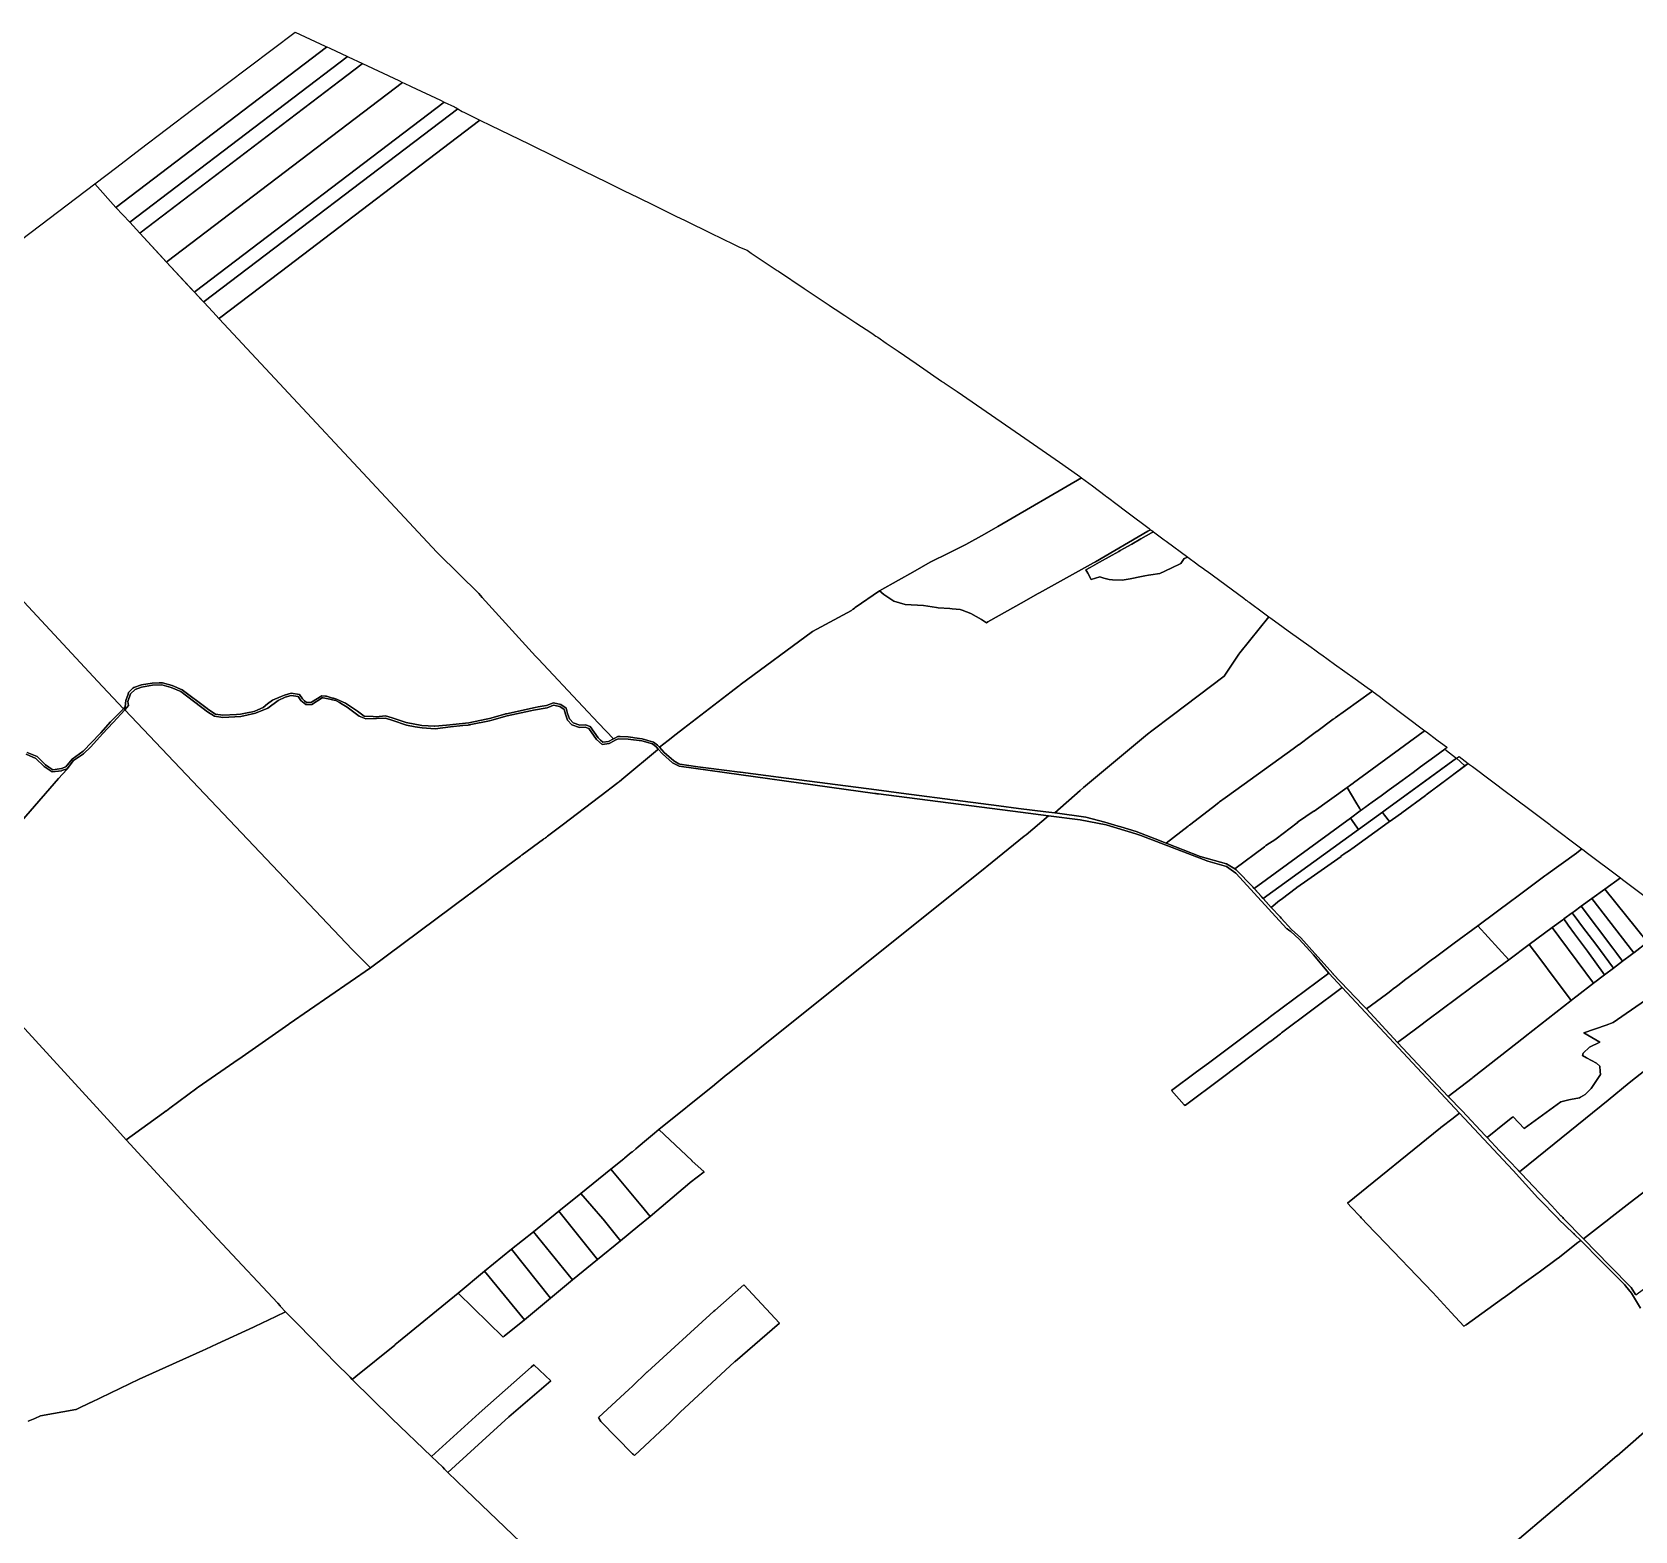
# Model space of a CAD drawing. Header units: metres. Extents: x 3 to 1005126, y 39 to 4383651.
# Drawn here: x 484757 to 487755, y 4375240 to 4378044 of the extents above; entities that cross this region are included whole.
import ezdxf

# ---------------------------------------------------------------- set-up
doc = ezdxf.new("R2010")
doc.units = ezdxf.units.M
doc.header["$MEASUREMENT"] = 0
doc.layers.add('TM_Llucmajor', color=7, linetype='Continuous')

msp = doc.modelspace()

# ---------------------------------------------------------------- linework, layer by layer
at = {"layer": 'TM_Llucmajor', "linetype": 'Continuous', "flags": 128}
for points in [[(485119.9, 4377946.6), (485248.6, 4378043.4), (485248.6, 4378043.4), (485249.1, 4378043.9), (485304.7, 4378017.8), (485308, 4378016.2), (485307.4, 4378015.8), (484913.6, 4377716), (484874, 4377759.9), (484874, 4377759.9), (484915.1, 4377791.2), (484959, 4377824.7), (485057.2, 4377899.4), (485119.9, 4377946.6)], [(484939.6, 4377688), (484913.6, 4377716), (485307.4, 4378015.8), (485308, 4378016.2), (485313.5, 4378013.7), (485346.8, 4377998), (485346.2, 4377997.6), (484939.6, 4377688)], [(484958.4, 4377667.7), (484939.6, 4377688), (485346.2, 4377997.6), (485346.8, 4377998), (485347.9, 4377997.5), (485375, 4377984.8), (485374.4, 4377984.3), (484958.4, 4377667.7)], [(485009.2, 4377614.6), (485008.3, 4377613.7), (485003.5, 4377618.9), (484958.4, 4377667.7), (484959.2, 4377668.3), (485374.4, 4377984.3), (485375, 4377984.8), (485442.4, 4377953.1), (485449.6, 4377949.6), (485009.2, 4377614.6)], [(485009.2, 4377614.6), (485449.6, 4377949.6), (485452.8, 4377948.1), (485465.5, 4377942.2), (485520.5, 4377916.3), (485527.5, 4377913), (485061.5, 4377558.4), (485060.4, 4377557.4), (485055.7, 4377562.5), (485008.3, 4377613.7), (485009.2, 4377614.6)], [(485061.5, 4377558.4), (485527.5, 4377913), (485546.7, 4377904), (485548.7, 4377903), (485549, 4377902.8), (485553, 4377900.5), (485078.9, 4377539.7), (485077.8, 4377538.7), (485072.9, 4377543.9), (485060.4, 4377557.4), (485061.5, 4377558.4)], [(485078.9, 4377539.7), (485553, 4377900.5), (485561, 4377895.6), (485565.2, 4377893.5), (485594.4, 4377879.2), (485220.5, 4377594.7), (485220.5, 4377594.7), (485107.6, 4377508.8), (485106.4, 4377507.7), (485094.7, 4377520.3), (485086.6, 4377529.1), (485077.8, 4377538.7), (485078.9, 4377539.7)], [(486712, 4377215.5), (486716.3, 4377212.6), (486719.6, 4377210.1), (486562.7, 4377118.8), (486537.8, 4377104.8), (486503, 4377085.3), (486471.8, 4377069.7), (486436.2, 4377052.1), (486403.7, 4377033.6), (486377.5, 4377018.7), (486341.8, 4376998.4), (486296.4, 4376967.2), (486295.2, 4376966.4), (486292.5, 4376964.5), (486292, 4376964.2), (486289, 4376962.1), (486216.1, 4376922.7), (486081, 4376822.5), (486080.9, 4376822.4), (486079.6, 4376821.4), (486078, 4376820.2), (486064.4, 4376809.7), (485974.9, 4376740.8), (485961.1, 4376730.2), (485946.5, 4376718.9), (485929.9, 4376706.1), (485926.7, 4376709.6), (485918.8, 4376715.8), (485897.8, 4376721.9), (485883.7, 4376723.7), (485880.5, 4376724.1), (485871.6, 4376725.2), (485856.5, 4376725.8), (485852.2, 4376726), (485846.7, 4376723.1), (485844.4, 4376721.8), (485844.1, 4376721.6), (485816.3, 4376751.1), (485786.9, 4376782.4), (485703.7, 4376870.8), (485698.2, 4376876.6), (485598.7, 4376986.4), (485592.3, 4376993.5), (485516.6, 4377067.7), (485513.5, 4377070.8), (485106.4, 4377507.7), (485107.6, 4377508.8), (485220.5, 4377594.7), (485220.5, 4377594.7), (485594.4, 4377879.2), (485615, 4377869.1), (485685.6, 4377834.6), (485789.2, 4377783.8), (485808.6, 4377774.3), (485832.9, 4377762.4), (485862.7, 4377747.8), (485890.1, 4377734.4), (485919.5, 4377720), (485945.7, 4377707.2), (485961, 4377699.7), (485978, 4377691.4), (486027.6, 4377667.1), (486045.8, 4377658.1), (486070.8, 4377645.9), (486079.6, 4377641.6), (486094, 4377635.7), (486101.9, 4377630.4), (486150.4, 4377597.8), (486151.7, 4377597), (486152.7, 4377596.3), (486200.8, 4377564.1), (486247.4, 4377532.9), (486255.7, 4377527.3), (486258.5, 4377525.5), (486276.6, 4377513.6), (486297.3, 4377500), (486327.2, 4377480.5), (486332.3, 4377477.1), (486335.1, 4377475.3), (486338.3, 4377473.2), (486354.4, 4377462.2), (486376.7, 4377446.9), (486410.3, 4377423.7), (486457.9, 4377391.1), (486459.7, 4377389.8), (486462, 4377388.2), (486462.4, 4377388), (486486.7, 4377371.3), (486605.2, 4377289.9), (486678.1, 4377239.1), (486712, 4377215.5)], [(486719.6, 4377210.1), (486739.9, 4377194.8), (486763.6, 4377176.9), (486765, 4377175.8), (486767.8, 4377173.8), (486772.9, 4377169.9), (486780.9, 4377163.9), (486806.5, 4377144.6), (486845.9, 4377114.9), (486848.4, 4377113), (486848.5, 4377112.9), (486843.6, 4377110.1), (486745.8, 4377053), (486741.9, 4377050.7), (486640.8, 4376994.8), (486637.3, 4376992.8), (486612.5, 4376978.9), (486544.3, 4376940.6), (486541.5, 4376939), (486532.7, 4376945.2), (486512.4, 4376956.3), (486496, 4376962.4), (486492.7, 4376963.6), (486477.6, 4376965.2), (486473.1, 4376965.7), (486451.6, 4376967.1), (486448.5, 4376967.3), (486424.1, 4376971), (486389.8, 4376973.1), (486368.7, 4376979.4), (486349.7, 4376991.6), (486341.8, 4376998.4), (486377.5, 4377018.7), (486403.7, 4377033.6), (486436.2, 4377052.1), (486471.8, 4377069.7), (486503, 4377085.3), (486537.8, 4377104.8), (486562.7, 4377118.8), (486719.6, 4377210.1)], [(486918.3, 4377061.6), (486918.5, 4377061.5), (486935.4, 4377049), (486936, 4377048.6), (486938.5, 4377046.8), (486942.6, 4377043.7), (486945.6, 4377041.5), (486951.4, 4377037.2), (486954.3, 4377035.1), (487022.9, 4376984.6), (487027.7, 4376981.1), (487028.7, 4376980.3), (487030.7, 4376978.9), (487032.9, 4376977.3), (487060, 4376957.3), (487070.1, 4376949.9), (487015.6, 4376882.6), (487013.8, 4376879.9), (486986.5, 4376838.9), (486889.1, 4376765.6), (486850.9, 4376736.7), (486842.6, 4376730.5), (486723.4, 4376630.8), (486716.8, 4376625.2), (486669.4, 4376583.3), (486652.7, 4376585.4), (486601.5, 4376591.4), (486564.7, 4376596.2), (486497.4, 4376605), (486382.1, 4376620), (486335.8, 4376626.1), (486152.9, 4376650), (486081.7, 4376659.3), (486080.3, 4376659.5), (486021.6, 4376667.1), (486002.2, 4376669.6), (485968, 4376674.1), (485966.5, 4376675.2), (485957, 4376680.3), (485938.9, 4376696.1), (485938.8, 4376696.2), (485929.9, 4376706.1), (485946.5, 4376718.9), (485961.1, 4376730.2), (485974.9, 4376740.8), (486064.4, 4376809.7), (486078, 4376820.2), (486079.6, 4376821.4), (486080.9, 4376822.4), (486081, 4376822.5), (486216.1, 4376922.7), (486289, 4376962.1), (486292, 4376964.2), (486292.5, 4376964.5), (486295.2, 4376966.4), (486296.4, 4376967.2), (486341.8, 4376998.4), (486349.7, 4376991.6), (486368.7, 4376979.4), (486389.8, 4376973.1), (486424.1, 4376971), (486448.5, 4376967.3), (486451.6, 4376967.1), (486473.1, 4376965.7), (486477.6, 4376965.2), (486492.7, 4376963.6), (486496, 4376962.4), (486512.4, 4376956.3), (486532.7, 4376945.2), (486541.5, 4376939), (486544.3, 4376940.6), (486612.5, 4376978.9), (486637.3, 4376992.8), (486640.8, 4376994.8), (486741.9, 4377050.7), (486745.8, 4377053), (486843.6, 4377110.1), (486848.5, 4377112.9), (486849.8, 4377112), (486852.6, 4377110), (486853.9, 4377109), (486850.2, 4377107), (486830.3, 4377095.6), (486813.5, 4377086.2), (486791.9, 4377074), (486789.1, 4377072.4), (486753.3, 4377052.4), (486735.5, 4377042.3), (486727.7, 4377037.9), (486731.1, 4377031.6), (486737.7, 4377019.7), (486745.7, 4377022.3), (486754, 4377024.9), (486761.1, 4377022.6), (486771, 4377019.8), (486777.6, 4377018.9), (486795.7, 4377018.7), (486810.2, 4377021), (486831.8, 4377025.5), (486837.9, 4377026.6), (486844.8, 4377027.8), (486849.3, 4377028.4), (486865.9, 4377030.8), (486875.6, 4377035.3), (486878.1, 4377036.5), (486887.3, 4377041.1), (486905.3, 4377050), (486911.5, 4377059.3), (486918.3, 4377061.6)], [(486918.3, 4377061.6), (486911.5, 4377059.3), (486905.3, 4377050), (486887.3, 4377041.1), (486878.1, 4377036.5), (486875.6, 4377035.3), (486865.9, 4377030.8), (486849.3, 4377028.4), (486844.8, 4377027.8), (486837.9, 4377026.6), (486831.8, 4377025.5), (486810.2, 4377021), (486795.7, 4377018.7), (486777.6, 4377018.9), (486771, 4377019.8), (486761.1, 4377022.6), (486754, 4377024.9), (486745.7, 4377022.3), (486737.7, 4377019.7), (486731.1, 4377031.6), (486727.7, 4377037.9), (486735.5, 4377042.3), (486753.3, 4377052.4), (486789.1, 4377072.4), (486791.9, 4377074), (486813.5, 4377086.2), (486830.3, 4377095.6), (486850.2, 4377107), (486853.9, 4377109), (486853.9, 4377109), (486874.1, 4377094.1), (486877.9, 4377091.4), (486918.3, 4377061.6)], [(486670.2, 4376583.2), (486669.4, 4376583.3), (486716.8, 4376625.2), (486723.4, 4376630.8), (486842.6, 4376730.5), (486850.9, 4376736.7), (486889.1, 4376765.6), (486986.5, 4376838.9), (487013.8, 4376879.9), (487015.6, 4376882.6), (487070.1, 4376949.9), (487073.5, 4376947.4), (487075.8, 4376945.8), (487087.3, 4376937.5), (487106, 4376924), (487148.8, 4376893.2), (487156, 4376888), (487165.8, 4376881), (487169.1, 4376878.6), (487192.7, 4376861.6), (487231.1, 4376834), (487254, 4376817.5), (487263.6, 4376810.6), (487262.1, 4376809.5), (487213.4, 4376774.8), (487194.1, 4376761.1), (487192.5, 4376759.9), (487190.2, 4376758.3), (487159.3, 4376735.7), (487159, 4376735.4), (487148.8, 4376727.7), (487126, 4376710.4), (487125.6, 4376710.2), (487115.6, 4376703), (487007.8, 4376625.5), (486987.9, 4376611.1), (486977.7, 4376603.8), (486976.7, 4376603), (486976.6, 4376602.9), (486964.4, 4376593.4), (486921.7, 4376560.3), (486920.5, 4376559.4), (486919, 4376558.3), (486878, 4376526.5), (486857.5, 4376534.5), (486821.4, 4376548.6), (486792.9, 4376556.9), (486792.8, 4376556.9), (486787.8, 4376558.4), (486763, 4376565.6), (486727.8, 4376575.2), (486670.2, 4376583.2)], [(485355.2, 4376327.4), (484930.5, 4376775.8), (484937.1, 4376784.3), (484936.1, 4376791.7), (484940.8, 4376806.2), (484949.7, 4376814.1), (484961.5, 4376818.6), (484981.8, 4376822), (484999.4, 4376822.7), (485016.6, 4376817.9), (485034.7, 4376810), (485084.6, 4376772.5), (485098, 4376764.2), (485113.7, 4376761.7), (485146.9, 4376763.7), (485174.5, 4376769.7), (485197.6, 4376779.1), (485216.9, 4376793.3), (485230.2, 4376799.9), (485241.1, 4376802.9), (485254.3, 4376800.8), (485259.7, 4376793.5), (485268.7, 4376785.7), (485277.4, 4376785.9), (485279.9, 4376786), (485299.2, 4376798.5), (485300.9, 4376798.2), (485313.6, 4376795.9), (485318.5, 4376794.8), (485325, 4376793.4), (485331.8, 4376789.4), (485336.6, 4376786.6), (485346.1, 4376780.8), (485368.5, 4376764.2), (485381.1, 4376759.4), (485400.8, 4376759.6), (485417.8, 4376760.7), (485431.3, 4376755.8), (485457, 4376747.2), (485473, 4376744.4), (485482.1, 4376742.9), (485486.3, 4376742.1), (485510.6, 4376740.2), (485539.4, 4376744.2), (485562.5, 4376746.6), (485572.6, 4376747.6), (485573.9, 4376747.7), (485576, 4376748.1), (485577.1, 4376748.3), (485612.4, 4376755.4), (485616.4, 4376756.6), (485645, 4376764.9), (485688.9, 4376774.3), (485689.2, 4376774.4), (485694.3, 4376775.3), (485719.9, 4376779.9), (485727.4, 4376782.8), (485732.2, 4376784.6), (485740.5, 4376783), (485744.1, 4376782.3), (485752, 4376776.6), (485754.2, 4376767.7), (485758.4, 4376756.9), (485766.1, 4376748), (485780.4, 4376743.1), (485791.1, 4376743.7), (485798.2, 4376741.2), (485812.5, 4376720.7), (485822.7, 4376711.2), (485836.2, 4376712.9), (485845.3, 4376718.3), (485845.8, 4376718.5), (485853, 4376721.9), (485871.3, 4376721.2), (485896.9, 4376718), (485917, 4376712.1), (485923.9, 4376706.7), (485927.9, 4376702.5), (485926.5, 4376701.3), (485863.4, 4376648.8), (485855.1, 4376641.9), (485854, 4376640.9), (485853.6, 4376640.6), (485850.3, 4376637.9), (485821.4, 4376615.9), (485818.6, 4376613.8), (485747.9, 4376560), (485720.9, 4376539.5), (485719, 4376538), (485716.7, 4376536.4), (485716.1, 4376535.9), (485714.1, 4376534.5), (485713.5, 4376534.1), (485673.2, 4376504.7), (485672.3, 4376504), (485670, 4376502.2), (485618.1, 4376463.7), (485603.9, 4376453.1), (485600.8, 4376450.7), (485599.5, 4376449.8), (485574.7, 4376431.3), (485573.4, 4376430.3), (485573.1, 4376430.1), (485389.4, 4376293.2), (485355.2, 4376327.4)], [(486941.1, 4376501.7), (486878, 4376526.5), (486919, 4376558.3), (486920.5, 4376559.4), (486921.7, 4376560.3), (486964.4, 4376593.4), (486976.6, 4376602.9), (486976.7, 4376603), (486977.7, 4376603.8), (486987.9, 4376611.1), (487007.8, 4376625.5), (487115.6, 4376703), (487125.6, 4376710.2), (487126, 4376710.4), (487148.8, 4376727.7), (487159, 4376735.4), (487159.3, 4376735.7), (487190.2, 4376758.3), (487192.5, 4376759.9), (487194.1, 4376761.1), (487213.4, 4376774.8), (487262.1, 4376809.5), (487263.6, 4376810.6), (487265.1, 4376809.5), (487276.1, 4376801.3), (487287.7, 4376792.5), (487290.5, 4376790.4), (487361.6, 4376736.9), (487358.7, 4376735.1), (487228.4, 4376639.6), (487227.7, 4376639.1), (487223.2, 4376635.9), (487216.4, 4376630.9), (487154.4, 4376586.7), (487153.5, 4376586.2), (487152.6, 4376585.6), (487125.1, 4376566.8), (487125, 4376566.7), (487124.3, 4376566.2), (487122.6, 4376564.9), (487083.5, 4376534.6), (487083, 4376534.3), (487064.1, 4376521.9), (487061.4, 4376519.8), (487006.2, 4376478.3), (486990.7, 4376487.6), (486941.3, 4376501.6), (486941.1, 4376501.7)], [(487239.3, 4376592.3), (487232.7, 4376603.4), (487216.4, 4376630.9), (487223.2, 4376635.9), (487227.7, 4376639.1), (487228.4, 4376639.6), (487358.7, 4376735.1), (487361.6, 4376736.9), (487364.4, 4376734.8), (487384.1, 4376720), (487386.3, 4376718.3), (487390.9, 4376714.8), (487401.8, 4376706.7), (487402, 4376706.6), (487403.4, 4376705.5), (487398.8, 4376702.1), (487380.4, 4376688.6), (487353.5, 4376669.1), (487339.5, 4376658.8), (487332.7, 4376653.9), (487318.9, 4376643.9), (487307.8, 4376635.8), (487294.8, 4376626.2), (487279.7, 4376615.1), (487263.1, 4376603), (487242.1, 4376587.6), (487239.3, 4376592.3)], [(485094.3, 4375796.6), (484932.9, 4375971.8), (485002.8, 4376022.3), (485007.7, 4376025.8), (485008, 4376026), (485014.4, 4376030.8), (485064.7, 4376068.1), (485065.6, 4376068.7), (485067.3, 4376069.9), (485142.1, 4376121.6), (485143.7, 4376122.7), (485236.7, 4376188), (485237.4, 4376188.5), (485389.4, 4376293.2), (485573.1, 4376430.1), (485573.4, 4376430.3), (485574.7, 4376431.3), (485599.5, 4376449.8), (485600.8, 4376450.7), (485603.9, 4376453.1), (485618.1, 4376463.7), (485670, 4376502.2), (485672.3, 4376504), (485673.2, 4376504.7), (485713.5, 4376534.1), (485714.1, 4376534.5), (485716.1, 4376535.9), (485716.7, 4376536.4), (485719, 4376538), (485720.9, 4376539.5), (485747.9, 4376560), (485818.6, 4376613.8), (485821.4, 4376615.9), (485850.3, 4376637.9), (485853.6, 4376640.6), (485854, 4376640.9), (485855.1, 4376641.9), (485863.4, 4376648.8), (485926.5, 4376701.3), (485927.9, 4376702.5), (485936, 4376693.4), (485954.8, 4376676.8), (485966.8, 4376670.3), (486332.7, 4376619.5), (486335.5, 4376619.2), (486336.8, 4376619), (486339.6, 4376618.6), (486605.1, 4376584.3), (486657.7, 4376577.9), (486615.8, 4376542.4), (486612.5, 4376539.7), (486542.5, 4376482.6), (486539.5, 4376480.2), (486117.8, 4376142.8), (486117.2, 4376142.3), (486057.2, 4376094.4), (486056.2, 4376093.5), (486033.4, 4376075.2), (486033.3, 4376075.1), (486032.8, 4376074.7), (485928.9, 4375991.2), (485917.2, 4375981.1), (485906.1, 4375971.6), (485890.2, 4375958.2), (485885.9, 4375954.7), (485879.6, 4375949.4), (485879.1, 4375949), (485874.4, 4375945.1), (485864.9, 4375937.3), (485863.2, 4375935.9), (485839.2, 4375916.6), (485783.2, 4375871.4), (485742.2, 4375838.1), (485694.3, 4375799.7), (485653.6, 4375767.2), (485602.8, 4375726.1), (485553.9, 4375684.9), (485442.3, 4375593.7), (485435.8, 4375588.4), (485435, 4375587.7), (485362.1, 4375528.9), (485355.2, 4375523.4), (485351.4, 4375527.6), (485348.5, 4375530.6), (485327.3, 4375551.1), (485253.6, 4375626.5), (485249.2, 4375631), (485248.6, 4375631.6), (485230.7, 4375650), (485221.5, 4375660), (485220.7, 4375660.8), (485216.1, 4375665.8), (485112.3, 4375777.2), (485094.3, 4375796.6)], [(487240.9, 4376586.8), (487263.1, 4376603), (487279.7, 4376615.1), (487294.8, 4376626.2), (487307.8, 4376635.8), (487318.9, 4376643.9), (487332.7, 4376653.9), (487339.5, 4376658.8), (487353.5, 4376669.1), (487380.4, 4376688.6), (487398.8, 4376702.1), (487407.8, 4376695.4), (487419.1, 4376686.8), (487420.8, 4376685.4), (487287.3, 4376588.1), (487282.4, 4376584.5), (487237.7, 4376552.3), (487234.7, 4376556.5), (487222.4, 4376573.2), (487240.9, 4376586.8)], [(487436.5, 4376671), (487420.9, 4376685.5), (487425.5, 4376688.8), (487442.8, 4376675.8), (487436.5, 4376671)], [(487090.9, 4376388.7), (487074.3, 4376406.3), (487089.7, 4376419), (487092.7, 4376421.2), (487121.8, 4376443.1), (487122.4, 4376443.5), (487142.8, 4376457.9), (487205.2, 4376501.8), (487204.7, 4376502.1), (487210.2, 4376506.1), (487210.9, 4376506.5), (487220.7, 4376513), (487223, 4376514.6), (487224.8, 4376515.8), (487293.2, 4376565.1), (487295.3, 4376566.6), (487296.6, 4376567.6), (487300.8, 4376570.6), (487318, 4376582.8), (487318.5, 4376583.2), (487362.9, 4376615.9), (487364.3, 4376616.9), (487442.8, 4376675.8), (487445.2, 4376674), (487447, 4376672.7), (487448.9, 4376671.3), (487450.9, 4376669.8), (487519, 4376618.5), (487521, 4376617), (487531.4, 4376609.2), (487533.5, 4376607.6), (487538.5, 4376603.8), (487553, 4376593), (487595.2, 4376561.2), (487597.5, 4376559.5), (487655.5, 4376515.8), (487645.4, 4376508.1), (487588.1, 4376466.5), (487586.8, 4376465.6), (487586.3, 4376465.2), (487578.8, 4376459.6), (487528.6, 4376422.3), (487526.9, 4376421), (487460.5, 4376371.7), (487416.4, 4376339.4), (487381.3, 4376313.5), (487373.7, 4376307.8), (487342.1, 4376283.8), (487340.5, 4376282.6), (487338.6, 4376281.2), (487333, 4376277), (487323.8, 4376270), (487319.8, 4376267.1), (487310.8, 4376260.2), (487308.3, 4376258.4), (487302.4, 4376253.9), (487298.1, 4376250.6), (487292.2, 4376246.2), (487289.7, 4376244.3), (487252.7, 4376216.5), (487246.5, 4376223.1), (487190.3, 4376281.8), (487190.2, 4376282), (487156.1, 4376320.4), (487129.6, 4376349.7), (487112.2, 4376364.8), (487092.9, 4376386.5), (487090.9, 4376388.7)], [(487287.3, 4376588.1), (487372, 4376649.8), (487420.8, 4376685.4), (487420.9, 4376685.5), (487436.5, 4376671), (487407.7, 4376649.5), (487364.3, 4376616.9), (487362.9, 4376615.9), (487318.5, 4376583.2), (487318, 4376582.8), (487300.8, 4376570.6), (487296.6, 4376567.6), (487295.6, 4376566.8), (487295.5, 4376566.9), (487286.3, 4376579.1), (487282.3, 4376584.2), (487282.2, 4376584.4), (487282.4, 4376584.5), (487287.3, 4376588.1)], [(487239.3, 4376592.3), (487242.1, 4376587.6), (487240.9, 4376586.8), (487222.4, 4376573.2), (487042.6, 4376441.7), (487039.8, 4376444.8), (487008.5, 4376476.5), (487006.2, 4376478.3), (487061.4, 4376519.8), (487064.1, 4376521.9), (487083, 4376534.3), (487083.5, 4376534.6), (487122.6, 4376564.9), (487124.3, 4376566.2), (487125, 4376566.7), (487125.1, 4376566.8), (487152.6, 4376585.6), (487153.5, 4376586.2), (487154.4, 4376586.7), (487216.4, 4376630.9), (487232.7, 4376603.4), (487239.3, 4376592.3)], [(487222.4, 4376573.2), (487234.7, 4376556.5), (487237.7, 4376552.3), (487059, 4376423.3), (487055.6, 4376427.2), (487042.6, 4376441.7), (487222.4, 4376573.2)], [(487282.3, 4376584.2), (487286.3, 4376579.1), (487295.5, 4376566.9), (487295.6, 4376566.8), (487295.3, 4376566.6), (487293.2, 4376565.1), (487224.8, 4376515.8), (487223, 4376514.6), (487220.7, 4376513), (487210.9, 4376506.5), (487210.2, 4376506.1), (487204.7, 4376502.1), (487205.2, 4376501.8), (487142.8, 4376457.9), (487122.4, 4376443.5), (487121.8, 4376443.1), (487092.7, 4376421.2), (487089.7, 4376419), (487074.3, 4376406.3), (487074.1, 4376406.5), (487059, 4376423.3), (487237.7, 4376552.3), (487282.2, 4376584.4), (487282.3, 4376584.2)], [(487518.6, 4376308.6), (487460.5, 4376371.7), (487526.9, 4376421), (487528.6, 4376422.3), (487578.8, 4376459.6), (487586.3, 4376465.2), (487586.8, 4376465.6), (487588.1, 4376466.5), (487645.4, 4376508.1), (487655.5, 4376515.8), (487659.7, 4376512.7), (487663.2, 4376510), (487727.6, 4376461.6), (487698.1, 4376440.8), (487673.9, 4376422.9), (487654.2, 4376408.6), (487640.8, 4376398.9), (487637.2, 4376396.3), (487637, 4376396.2), (487621.3, 4376384.8), (487619.4, 4376383.3), (487599.7, 4376368.7), (487556.9, 4376337), (487518.6, 4376308.6)], [(487830.2, 4376384.4), (487833, 4376382.3), (487830.6, 4376380.5), (487808, 4376363.6), (487778.2, 4376341.5), (487698.1, 4376440.8), (487727.6, 4376461.6), (487731.2, 4376458.9), (487771.3, 4376428.7), (487830.2, 4376384.4)], [(487712.9, 4376330.3), (487654.2, 4376408.6), (487673.9, 4376422.9), (487752.3, 4376321.3), (487750.8, 4376320.2), (487748.4, 4376318.4), (487731.4, 4376305.6), (487720.4, 4376320.3), (487712.9, 4376330.3)], [(487752.3, 4376321.3), (487673.9, 4376422.9), (487698.1, 4376440.8), (487778.2, 4376341.5), (487752.3, 4376321.3)], [(487629.7, 4376373.4), (487621.3, 4376384.8), (487637, 4376396.2), (487637.2, 4376396.3), (487649.8, 4376379.4), (487656.7, 4376370.3), (487681.2, 4376337.4), (487714.6, 4376292.8), (487697.8, 4376280.1), (487665.5, 4376324.4), (487641.5, 4376357.2), (487629.7, 4376373.4)], [(487649.8, 4376379.4), (487637.2, 4376396.3), (487640.8, 4376398.9), (487654.2, 4376408.6), (487712.9, 4376330.3), (487720.4, 4376320.3), (487731.4, 4376305.6), (487714.6, 4376292.8), (487681.2, 4376337.4), (487656.7, 4376370.3), (487649.8, 4376379.4)], [(487310.6, 4376153.6), (487252.7, 4376216.5), (487289.7, 4376244.3), (487292.2, 4376246.2), (487298.1, 4376250.6), (487302.4, 4376253.9), (487308.3, 4376258.4), (487310.8, 4376260.2), (487319.8, 4376267.1), (487323.8, 4376270), (487333, 4376277), (487338.6, 4376281.2), (487340.5, 4376282.6), (487342.1, 4376283.8), (487373.7, 4376307.8), (487381.3, 4376313.5), (487416.4, 4376339.4), (487460.5, 4376371.7), (487518.6, 4376308.6), (487448.1, 4376256.4), (487447.7, 4376256.2), (487447.5, 4376256), (487367.4, 4376196.1), (487351.9, 4376184.5), (487346.4, 4376180.4), (487310.6, 4376153.6)], [(487576.6, 4376310.6), (487556.9, 4376337), (487599.7, 4376368.7), (487612.2, 4376351.9), (487646.3, 4376305.9), (487677.1, 4376264.4), (487646.6, 4376241), (487641.7, 4376237.1), (487635.1, 4376232.1), (487604, 4376273.8), (487603.2, 4376274.9), (487576.6, 4376310.6)], [(487612.2, 4376351.9), (487599.7, 4376368.7), (487619.4, 4376383.3), (487621.3, 4376384.8), (487629.7, 4376373.4), (487641.5, 4376357.2), (487665.5, 4376324.4), (487697.8, 4376280.1), (487677.1, 4376264.4), (487646.3, 4376305.9), (487612.2, 4376351.9)], [(487405.5, 4376052.8), (487310.6, 4376153.6), (487346.4, 4376180.4), (487351.9, 4376184.5), (487367.4, 4376196.1), (487447.5, 4376256), (487447.7, 4376256.2), (487448.1, 4376256.4), (487518.6, 4376308.6), (487556.9, 4376337), (487576.6, 4376310.6), (487603.2, 4376274.9), (487604, 4376273.8), (487635.1, 4376232.1), (487549.1, 4376164.6), (487548.8, 4376164.3), (487451.6, 4376087.9), (487450.2, 4376086.7), (487405.5, 4376052.8)], [(486911.7, 4376037.2), (486887.7, 4376063.7), (486934.5, 4376098.7), (486956.7, 4376115.2), (487069.3, 4376199.2), (487069.7, 4376199.5), (487070.1, 4376199.8), (487073, 4376202), (487182.3, 4376283.4), (487207.1, 4376256.4), (487093.3, 4376171.5), (487092.6, 4376171), (487091.4, 4376170), (487073.1, 4376155.8), (487072.6, 4376155.4), (486980.5, 4376086.3), (486913.9, 4376036.2), (486913.1, 4376035.7), (486911.7, 4376037.2)], [(487241, 4375827.4), (487239.8, 4375828.7), (487224.5, 4375845), (487217, 4375853), (487390.6, 4375993.8), (487391.7, 4375994.6), (487414.5, 4376012.4), (487415.1, 4376012.9), (487426.3, 4376021.6), (487526.1, 4375914.6), (487526.6, 4375914.1), (487572.9, 4375863.1), (487573.5, 4375862.4), (487611.3, 4375823.8), (487611.7, 4375823.4), (487639, 4375797), (487639.7, 4375796.4), (487641.2, 4375794.9), (487641.7, 4375794.4), (487653.2, 4375783.5), (487647.9, 4375779.4), (487610.9, 4375750.4), (487609.5, 4375749.4), (487575.3, 4375724), (487573.6, 4375722.7), (487538.9, 4375697.6), (487533.9, 4375694), (487533.2, 4375693.5), (487510.2, 4375676.9), (487508.6, 4375675.7), (487438.8, 4375625.6), (487434.8, 4375622.7), (487411.1, 4375648.4), (487376.8, 4375685.7), (487376.5, 4375686), (487272.4, 4375794.6), (487267.7, 4375799.5), (487242.7, 4375825.6), (487241, 4375827.4)], [(485895.2, 4375849.6), (485839.2, 4375916.6), (485863.2, 4375935.9), (485864.9, 4375937.3), (485874.4, 4375945.1), (485879.1, 4375949), (485879.6, 4375949.4), (485885.9, 4375954.7), (485890.2, 4375958.2), (485906.1, 4375971.6), (485917.2, 4375981.1), (485928.9, 4375991.2), (485990.7, 4375932.7), (485990.9, 4375932.6), (486013.6, 4375911.6), (485987.8, 4375891.7), (485987.1, 4375891.1), (485912.5, 4375828.3), (485895.7, 4375849), (485895.2, 4375849.6)], [(485824.3, 4375823.6), (485783.2, 4375871.4), (485839.2, 4375916.6), (485895.2, 4375849.6), (485895.7, 4375849), (485912.5, 4375828.3), (485889.5, 4375809.3), (485889.4, 4375809.2), (485857.2, 4375782.6), (485824.8, 4375822.9), (485824.3, 4375823.6)], [(487707.7, 4375736), (487658.3, 4375786.5), (487692.2, 4375812.5), (487705.8, 4375823), (487706.4, 4375823.5), (487745.9, 4375854.3), (487787.8, 4375886.9), (487880, 4375772.7), (487756.4, 4375681.3), (487755.8, 4375682.1), (487747.3, 4375695.3), (487707.7, 4375736)], [(485814.2, 4375747.9), (485742.2, 4375838.1), (485783.2, 4375871.4), (485824.3, 4375823.6), (485824.8, 4375822.9), (485857.2, 4375782.6), (485814.2, 4375747.9)], [(485767.4, 4375709.9), (485694.3, 4375799.7), (485742.2, 4375838.1), (485814.2, 4375747.9), (485767.4, 4375709.9)], [(485726.1, 4375675.4), (485653.6, 4375767.2), (485694.3, 4375799.7), (485767.4, 4375709.9), (485726.1, 4375675.4)], [(485677.6, 4375635.1), (485602.8, 4375726.1), (485653.6, 4375767.2), (485726.1, 4375675.4), (485677.6, 4375635.1)], [(485638, 4375602.4), (485553.9, 4375684.9), (485602.8, 4375726.1), (485677.6, 4375635.1), (485640, 4375604.1), (485638, 4375602.4)], [(485879.4, 4375510.7), (485879, 4375510.3), (485873.5, 4375505.2), (485816.2, 4375452), (485820.3, 4375444.9), (485880, 4375384.4), (485881.3, 4375383.1), (485883.3, 4375381.1), (485950, 4375443.5), (485950.1, 4375443.7), (485968.4, 4375461.5), (485969, 4375462), (486070.7, 4375556.1), (486072, 4375557.2), (486154.5, 4375628.6), (486088.2, 4375700.5), (486033.5, 4375652.1), (486032.1, 4375650.9), (485907.9, 4375537.7), (485906.8, 4375536.7), (485879.4, 4375510.7)], [(485820.3, 4375444.9), (485816.2, 4375452), (485873.5, 4375505.2), (485879, 4375510.3), (485879.4, 4375510.7), (485906.8, 4375536.7), (485907.9, 4375537.7), (486032.1, 4375650.9), (486033.5, 4375652.1), (486088.2, 4375700.5), (486154.5, 4375628.6), (486072, 4375557.2), (486070.7, 4375556.1), (485969, 4375462), (485968.4, 4375461.5), (485950.1, 4375443.7), (485950, 4375443.5), (485883.3, 4375381.1), (485881.3, 4375383.1), (485880, 4375384.4), (485820.3, 4375444.9)], [(485525, 4375359), (485503.7, 4375379.2), (485592.8, 4375460.1), (485690.2, 4375546.5), (485694.9, 4375550.7), (485726.9, 4375520.8), (485648.5, 4375453.1), (485534.5, 4375349.3), (485528.1, 4375355.8), (485525, 4375359)]]:
    msp.add_lwpolyline(points, close=True, dxfattribs=at)
for points in [[(484737.3, 4377655.8), (484874, 4377759.9), (484874, 4377759.9), (484874, 4377759.9), (484913.6, 4377716), (484939.6, 4377688), (484958.4, 4377667.7), (485008.3, 4377613.7), (485060.4, 4377557.4), (485077.8, 4377538.7), (485094.7, 4377520.3), (485106.4, 4377507.7), (485513.5, 4377070.8), (485516.6, 4377067.7), (485592.3, 4376993.5), (485598.7, 4376986.4), (485698.2, 4376876.6), (485703.7, 4376870.8), (485786.9, 4376782.4), (485816.3, 4376751.1), (485844.1, 4376721.6), (485834.9, 4376716.8), (485824.1, 4376715.5), (485820, 4376719.2), (485815.7, 4376723.4), (485800.8, 4376744.5), (485800.7, 4376744.6), (485791.7, 4376747.7), (485781, 4376747.2), (485768.6, 4376751.4), (485762.2, 4376758.7), (485761.9, 4376759), (485758, 4376769), (485755.5, 4376779), (485745.7, 4376786), (485745.6, 4376786.1), (485731.9, 4376788.8), (485718.9, 4376783.8), (485710.9, 4376782.6), (485703.5, 4376781.5), (485697.8, 4376780.3), (485644, 4376768.8), (485642.3, 4376768.3), (485641, 4376767.9), (485612, 4376759.5), (485605.9, 4376758.3), (485573.8, 4376751.8), (485531.8, 4376747.5), (485510.2, 4376745.6), (485509.7, 4376745.6), (485485.6, 4376746.7), (485456.3, 4376752.1), (485452.5, 4376753.3), (485430, 4376760.8), (485417.6, 4376764.7), (485400.2, 4376763), (485399.9, 4376763), (485394.6, 4376763.3), (485377.6, 4376764), (485365.3, 4376773.4), (485343.2, 4376788.2), (485343, 4376788.3), (485332, 4376793.4), (485326.2, 4376795.9), (485320.6, 4376797.5), (485318.5, 4376798.1), (485307.7, 4376801.6), (485305.5, 4376801.8), (485298.7, 4376802.3), (485279.3, 4376790.4), (485270.2, 4376789.8), (485266.4, 4376793), (485262.7, 4376796.4), (485256.7, 4376804.5), (485241.1, 4376807.1), (485228.9, 4376803.7), (485222.7, 4376801.1), (485206.7, 4376794.2), (485197.3, 4376786.9), (485188.7, 4376780.3), (485173.4, 4376773.6), (485169.2, 4376772.5), (485161.9, 4376770.7), (485146.7, 4376767.7), (485139.4, 4376767.3), (485113.6, 4376765.9), (485099.8, 4376768.1), (485087.2, 4376775.9), (485084.3, 4376778.2), (485037.2, 4376813.7), (485018.7, 4376821.6), (485018.5, 4376821.7), (485000.4, 4376826.7), (484994.3, 4376826.5), (484981.2, 4376825.8), (484961.5, 4376822.6), (484961.4, 4376822.6), (484946.9, 4376818), (484945.3, 4376816.3), (484937.3, 4376808.1), (484936.5, 4376805.6), (484932.4, 4376793.2), (484931, 4376781.3), (484927.7, 4376777.8), (484878.9, 4376829.8), (484369, 4377378.4)], [(484369, 4377378.4), (484878.9, 4376829.8), (484927.7, 4376777.8), (484903.7, 4376753.5), (484885.4, 4376732.8), (484884.2, 4376731.5), (484852.6, 4376698.4), (484831.7, 4376684), (484820.2, 4376669.3), (484811.5, 4376666.1), (484795.5, 4376663.9), (484788, 4376668.8), (484781.8, 4376672.9), (484768.7, 4376686.1), (484766.3, 4376688.5), (484747.6, 4376696.4)], [(487764.8, 4375656.6), (487747.9, 4375684.6), (487737, 4375698.4), (487734.9, 4375701.2), (487713.2, 4375722.7), (487704.4, 4375731.4), (487691.2, 4375744.9), (487653.2, 4375783.5), (487641.7, 4375794.4), (487641.2, 4375794.9), (487639.7, 4375796.4), (487639, 4375797), (487611.7, 4375823.4), (487611.3, 4375823.8), (487573.5, 4375862.4), (487572.9, 4375863.1), (487526.6, 4375914.1), (487526.1, 4375914.6), (487426.3, 4376021.6), (487207.1, 4376256.4), (487182.3, 4376283.4), (487153.1, 4376317.7), (487126.8, 4376346.9), (487110.9, 4376361.3), (487107.4, 4376363.8), (487104.2, 4376366.2), (487103, 4376367.1), (487008.7, 4376469.6), (487007.9, 4376470.2), (486990.6, 4376482.7), (486955.8, 4376492.9), (486830.4, 4376540.8), (486821.3, 4376544.3), (486765.7, 4376560.7), (486716.7, 4376570.3), (486657.7, 4376577.9), (486605.1, 4376584.3), (486339.6, 4376618.6), (486336.8, 4376619), (486335.5, 4376619.2), (486332.7, 4376619.5), (485966.8, 4376670.3), (485954.8, 4376676.8), (485936, 4376693.4), (485927.9, 4376702.5), (485923.9, 4376706.7), (485917, 4376712.1), (485896.9, 4376718), (485871.3, 4376721.2), (485853, 4376721.9), (485845.8, 4376718.5), (485845.3, 4376718.3), (485836.2, 4376712.9), (485822.7, 4376711.2), (485812.5, 4376720.7), (485798.2, 4376741.2), (485791.1, 4376743.7), (485780.4, 4376743.1), (485766.1, 4376748), (485758.4, 4376756.9), (485754.2, 4376767.7), (485752, 4376776.6), (485744.1, 4376782.3), (485740.5, 4376783), (485732.2, 4376784.6), (485727.4, 4376782.8), (485719.9, 4376779.9), (485694.3, 4376775.3), (485689.2, 4376774.4), (485688.9, 4376774.3), (485645, 4376764.9), (485616.4, 4376756.6), (485612.4, 4376755.4), (485577.1, 4376748.3), (485576, 4376748.1), (485573.9, 4376747.7), (485572.6, 4376747.6), (485562.5, 4376746.6), (485539.4, 4376744.2), (485510.6, 4376740.2), (485486.3, 4376742.1), (485482.1, 4376742.9), (485473, 4376744.4), (485457, 4376747.2), (485431.3, 4376755.8), (485417.8, 4376760.7), (485400.8, 4376759.6), (485381.1, 4376759.4), (485368.5, 4376764.2), (485346.1, 4376780.8), (485336.6, 4376786.6), (485331.8, 4376789.4), (485325, 4376793.4), (485318.5, 4376794.8), (485313.6, 4376795.9), (485300.9, 4376798.2), (485299.2, 4376798.5), (485279.9, 4376786), (485277.4, 4376785.9), (485268.7, 4376785.7), (485259.7, 4376793.5), (485254.3, 4376800.8), (485241.1, 4376802.9), (485230.2, 4376799.9), (485216.9, 4376793.3), (485197.6, 4376779.1), (485174.5, 4376769.7), (485146.9, 4376763.7), (485113.7, 4376761.7), (485098, 4376764.2), (485084.6, 4376772.5), (485034.7, 4376810), (485016.6, 4376817.9), (484999.4, 4376822.7), (484981.8, 4376822), (484961.5, 4376818.6), (484949.7, 4376814.1), (484940.8, 4376806.2), (484936.1, 4376791.7), (484937.1, 4376784.3), (484930.5, 4376775.8), (484908.6, 4376752.2), (484888.2, 4376730.8), (484866.8, 4376706.8), (484852.9, 4376693.6), (484834.4, 4376681.3), (484822.7, 4376665.9), (484812.6, 4376662.2), (484811.5, 4376662.1), (484794.4, 4376659.7), (484779.3, 4376669.8), (484764, 4376685.2), (484745.9, 4376693)], [(484747.6, 4376696.4), (484766.3, 4376688.5), (484768.7, 4376686.1), (484781.8, 4376672.9), (484788, 4376668.8), (484795.5, 4376663.9), (484811.5, 4376666.1), (484820.2, 4376669.3), (484831.7, 4376684), (484852.6, 4376698.4), (484884.2, 4376731.5), (484885.4, 4376732.8), (484903.7, 4376753.5), (484927.7, 4376777.8), (484931, 4376781.3), (484932.4, 4376793.2), (484936.5, 4376805.6), (484937.3, 4376808.1), (484945.3, 4376816.3), (484946.9, 4376818), (484961.4, 4376822.6), (484961.5, 4376822.6), (484981.2, 4376825.8), (484994.3, 4376826.5), (485000.4, 4376826.7), (485018.5, 4376821.7), (485018.7, 4376821.6), (485037.2, 4376813.7), (485084.3, 4376778.2), (485087.2, 4376775.9), (485099.8, 4376768.1), (485113.6, 4376765.9), (485139.4, 4376767.3), (485146.7, 4376767.7), (485161.9, 4376770.7), (485169.2, 4376772.5), (485173.4, 4376773.6), (485188.7, 4376780.3), (485197.3, 4376786.9), (485206.7, 4376794.2), (485222.7, 4376801.1), (485228.9, 4376803.7), (485241.1, 4376807.1), (485256.7, 4376804.5), (485262.7, 4376796.4), (485266.4, 4376793), (485270.2, 4376789.8), (485279.3, 4376790.4), (485298.7, 4376802.3), (485305.5, 4376801.8), (485307.7, 4376801.6), (485318.5, 4376798.1), (485320.6, 4376797.5), (485326.2, 4376795.9), (485332, 4376793.4), (485343, 4376788.3), (485343.2, 4376788.2), (485365.3, 4376773.4), (485377.6, 4376764), (485394.6, 4376763.3), (485399.9, 4376763), (485400.2, 4376763), (485417.6, 4376764.7), (485430, 4376760.8), (485452.5, 4376753.3), (485456.3, 4376752.1), (485485.6, 4376746.7), (485509.7, 4376745.6), (485510.2, 4376745.6), (485531.8, 4376747.5), (485573.8, 4376751.8), (485605.9, 4376758.3), (485612, 4376759.5), (485641, 4376767.9), (485642.3, 4376768.3), (485644, 4376768.8), (485697.8, 4376780.3), (485703.5, 4376781.5), (485710.9, 4376782.6), (485718.9, 4376783.8), (485731.9, 4376788.8), (485745.6, 4376786.1), (485745.7, 4376786), (485755.5, 4376779), (485758, 4376769), (485761.9, 4376759), (485762.2, 4376758.7), (485768.6, 4376751.4), (485781, 4376747.2), (485791.7, 4376747.7), (485800.7, 4376744.6), (485800.8, 4376744.5), (485815.7, 4376723.4), (485820, 4376719.2), (485824.1, 4376715.5), (485834.9, 4376716.8), (485844.1, 4376721.6), (485844.4, 4376721.8), (485846.7, 4376723.1), (485852.2, 4376726), (485856.5, 4376725.8), (485871.6, 4376725.2), (485880.5, 4376724.1), (485883.7, 4376723.7), (485897.8, 4376721.9), (485918.8, 4376715.8), (485926.7, 4376709.6), (485929.9, 4376706.1), (485938.8, 4376696.2), (485938.9, 4376696.1), (485957, 4376680.3), (485966.5, 4376675.2), (485968, 4376674.1), (486002.2, 4376669.6), (486021.6, 4376667.1), (486080.3, 4376659.5), (486081.7, 4376659.3), (486152.9, 4376650), (486335.8, 4376626.1), (486382.1, 4376620), (486497.4, 4376605), (486564.7, 4376596.2), (486601.5, 4376591.4), (486652.7, 4376585.4), (486669.4, 4376583.3), (486670.2, 4376583.2), (486727.8, 4376575.2), (486763, 4376565.6), (486787.8, 4376558.4), (486792.8, 4376556.9), (486792.9, 4376556.9), (486821.4, 4376548.6), (486857.5, 4376534.5), (486878, 4376526.5), (486941.1, 4376501.7), (486941.3, 4376501.6), (486990.7, 4376487.6), (487006.2, 4376478.3), (487008.5, 4376476.5), (487039.8, 4376444.8), (487055.6, 4376427.2), (487074.1, 4376406.5), (487074.3, 4376406.3), (487090.9, 4376388.7), (487092.9, 4376386.5), (487112.2, 4376364.8), (487129.6, 4376349.7), (487156.1, 4376320.4), (487190.2, 4376282), (487190.3, 4376281.8), (487246.5, 4376223.1), (487252.7, 4376216.5), (487310.6, 4376153.6), (487405.5, 4376052.8), (487431.1, 4376025.7), (487474.7, 4375979.4), (487478.1, 4375975.8), (487501.5, 4375951.1), (487520.9, 4375930.6), (487534.3, 4375916.4), (487536.6, 4375914.1), (487536.9, 4375913.8), (487542.2, 4375908.1), (487599, 4375847.9), (487616.2, 4375829.7), (487616.8, 4375829.1), (487617.3, 4375828.6), (487619.4, 4375826.4), (487621, 4375824.7), (487658.3, 4375786.5), (487707.7, 4375736), (487747.3, 4375695.3), (487755.8, 4375682.1)], [(484691.4, 4376515.8), (484806.4, 4376647.3), (484821.6, 4376664.6), (484822.7, 4376665.9), (484834.4, 4376681.3), (484852.9, 4376693.6), (484866.8, 4376706.8), (484888.2, 4376730.8), (484908.6, 4376752.2), (484930.5, 4376775.8), (485355.2, 4376327.4), (485389.4, 4376293.2), (485237.4, 4376188.5), (485236.7, 4376188), (485143.7, 4376122.7), (485142.1, 4376121.6), (485067.3, 4376069.9), (485065.6, 4376068.7), (485064.7, 4376068.1), (485014.4, 4376030.8), (485008, 4376026), (485007.7, 4376025.8), (485002.8, 4376022.3), (484932.9, 4375971.8), (484911, 4375995.7), (484702.7, 4376223.4)], [(484745.9, 4376693), (484764, 4376685.2), (484779.3, 4376669.8), (484794.4, 4376659.7), (484811.5, 4376662.1), (484812.6, 4376662.2), (484822.7, 4376665.9), (484821.6, 4376664.6), (484806.4, 4376647.3), (484691.4, 4376515.8)], [(485670.2, 4375219.1), (485568.1, 4375317.1), (485534.5, 4375349.3), (485648.5, 4375453.1), (485726.9, 4375520.8), (485694.9, 4375550.7), (485690.2, 4375546.5), (485592.8, 4375460.1), (485503.7, 4375379.2), (485429.8, 4375450.2), (485429.8, 4375450.2), (485355.2, 4375523.4), (485362.1, 4375528.9), (485435, 4375587.7), (485435.8, 4375588.4), (485442.3, 4375593.7), (485553.9, 4375684.9), (485638, 4375602.4), (485640, 4375604.1), (485677.6, 4375635.1), (485726.1, 4375675.4), (485767.4, 4375709.9), (485814.2, 4375747.9), (485857.2, 4375782.6), (485889.4, 4375809.2), (485889.5, 4375809.3), (485912.5, 4375828.3), (485987.1, 4375891.1), (485987.8, 4375891.7), (486013.6, 4375911.6), (485990.9, 4375932.6), (485990.7, 4375932.7), (485928.9, 4375991.2), (486032.8, 4376074.7), (486033.3, 4376075.1), (486033.4, 4376075.2), (486056.2, 4376093.5), (486057.2, 4376094.4), (486117.2, 4376142.3), (486117.8, 4376142.8), (486539.5, 4376480.2), (486542.5, 4376482.6), (486612.5, 4376539.7), (486615.8, 4376542.4), (486657.7, 4376577.9), (486716.7, 4376570.3), (486765.7, 4376560.7), (486821.3, 4376544.3), (486830.4, 4376540.8), (486955.8, 4376492.9), (486990.6, 4376482.7), (487007.9, 4376470.2), (487008.7, 4376469.6), (487103, 4376367.1), (487104.2, 4376366.2), (487107.4, 4376363.8), (487110.9, 4376361.3), (487126.8, 4376346.9), (487153.1, 4376317.7), (487182.3, 4376283.4), (487073, 4376202), (487070.1, 4376199.8), (487069.7, 4376199.5), (487069.3, 4376199.2), (486956.7, 4376115.2), (486934.5, 4376098.7), (486887.7, 4376063.7), (486911.7, 4376037.2), (486913.1, 4376035.7), (486913.9, 4376036.2), (486980.5, 4376086.3), (487072.6, 4376155.4), (487073.1, 4376155.8), (487091.4, 4376170), (487092.6, 4376171), (487093.3, 4376171.5), (487207.1, 4376256.4), (487426.3, 4376021.6), (487415.1, 4376012.9), (487414.5, 4376012.4), (487391.7, 4375994.6), (487390.6, 4375993.8), (487217, 4375853), (487224.5, 4375845), (487239.8, 4375828.7), (487241, 4375827.4), (487242.7, 4375825.6), (487267.7, 4375799.5), (487272.4, 4375794.6), (487376.5, 4375686), (487376.8, 4375685.7), (487411.1, 4375648.4), (487434.8, 4375622.7), (487438.8, 4375625.6), (487508.6, 4375675.7), (487510.2, 4375676.9), (487533.2, 4375693.5), (487533.9, 4375694), (487538.9, 4375697.6), (487573.6, 4375722.7), (487575.3, 4375724), (487609.5, 4375749.4), (487610.9, 4375750.4), (487647.9, 4375779.4), (487653.2, 4375783.5), (487691.2, 4375744.9), (487704.4, 4375731.4), (487713.2, 4375722.7), (487734.9, 4375701.2), (487737, 4375698.4), (487747.9, 4375684.6), (487764.8, 4375656.6)], [(487784, 4376239.8), (487738.3, 4376208), (487713.9, 4376190.9), (487700.6, 4376186.3), (487658.7, 4376171.8), (487688.7, 4376154.4), (487669.6, 4376145.2), (487657.6, 4376133.6), (487656.5, 4376129.3), (487664.2, 4376125.1), (487682.7, 4376114.8), (487688.7, 4376109.2), (487689.6, 4376099.5), (487690.1, 4376094), (487672.7, 4376067.4), (487668.4, 4376063), (487661.7, 4376056.1), (487652.6, 4376051.1), (487651, 4376050.1), (487634.3, 4376047.3), (487631.1, 4376046.5), (487615.7, 4376042.9), (487547.5, 4375992.5), (487526.7, 4376014.8), (487525.7, 4376014), (487513.8, 4376004.5), (487478.1, 4375975.8), (487474.7, 4375979.4), (487431.1, 4376025.7), (487405.5, 4376052.8), (487450.2, 4376086.7), (487451.6, 4376087.9), (487548.8, 4376164.3), (487549.1, 4376164.6), (487635.1, 4376232.1), (487641.7, 4376237.1), (487646.6, 4376241), (487677.1, 4376264.4), (487697.8, 4376280.1), (487714.6, 4376292.8), (487731.4, 4376305.6), (487748.4, 4376318.4), (487750.8, 4376320.2), (487752.3, 4376321.3), (487778.2, 4376341.5)], [(487776.3, 4376103.8), (487743.9, 4376078), (487743.9, 4376078), (487704.7, 4376045.9), (487603.3, 4375963.9), (487538.8, 4375911.7), (487536.9, 4375913.8), (487536.6, 4375914.1), (487534.3, 4375916.4), (487520.9, 4375930.6), (487501.5, 4375951.1), (487478.1, 4375975.8), (487513.8, 4376004.5), (487525.7, 4376014), (487526.7, 4376014.8), (487547.5, 4375992.5), (487615.7, 4376042.9), (487631.1, 4376046.5), (487634.3, 4376047.3), (487651, 4376050.1), (487652.6, 4376051.1), (487661.7, 4376056.1), (487668.4, 4376063), (487672.7, 4376067.4), (487690.1, 4376094), (487689.6, 4376099.5), (487688.7, 4376109.2), (487682.7, 4376114.8), (487664.2, 4376125.1), (487656.5, 4376129.3), (487657.6, 4376133.6), (487669.6, 4376145.2), (487688.7, 4376154.4), (487658.7, 4376171.8), (487700.6, 4376186.3), (487713.9, 4376190.9), (487738.3, 4376208), (487784, 4376239.8)], [(484702.7, 4376223.4), (484911, 4375995.7), (484932.9, 4375971.8), (485094.3, 4375796.6), (485112.3, 4375777.2), (485216.1, 4375665.8), (485220.7, 4375660.8), (485221.5, 4375660), (485230.7, 4375650), (485212.7, 4375641.3), (485173.4, 4375622.2), (485170.8, 4375621), (485103.1, 4375589.7), (485081.8, 4375580.1), (485076.1, 4375577.6), (484969.3, 4375529.6), (484957.1, 4375523.7), (484866.7, 4375480.2), (484866, 4375479.9), (484841.9, 4375468.6), (484839.1, 4375467.3), (484838.3, 4375466.9), (484772.6, 4375455.5), (484762.2, 4375450.5), (484761.9, 4375450.4), (484749.2, 4375445.2)], [(487787.8, 4375886.9), (487745.9, 4375854.3), (487706.4, 4375823.5), (487705.8, 4375823), (487692.2, 4375812.5), (487658.3, 4375786.5), (487621, 4375824.7), (487619.4, 4375826.4), (487617.3, 4375828.6), (487616.8, 4375829.1), (487616.2, 4375829.7), (487599, 4375847.9), (487542.2, 4375908.1), (487538.8, 4375911.7), (487603.3, 4375963.9), (487704.7, 4376045.9), (487743.9, 4376078), (487776.3, 4376103.8)], [(484749.2, 4375445.2), (484761.9, 4375450.4), (484762.2, 4375450.5), (484772.6, 4375455.5), (484838.3, 4375466.9), (484839.1, 4375467.3), (484841.9, 4375468.6), (484866, 4375479.9), (484866.7, 4375480.2), (484957.1, 4375523.7), (484969.3, 4375529.6), (485076.1, 4375577.6), (485081.8, 4375580.1), (485103.1, 4375589.7), (485170.8, 4375621), (485173.4, 4375622.2), (485212.7, 4375641.3), (485230.7, 4375650), (485248.6, 4375631.6), (485249.2, 4375631), (485253.6, 4375626.5), (485327.3, 4375551.1), (485348.5, 4375530.6), (485351.4, 4375527.6), (485355.2, 4375523.4), (485429.8, 4375450.2), (485503.7, 4375379.2), (485525, 4375359), (485528.1, 4375355.8), (485534.5, 4375349.3), (485568.1, 4375317.1), (485670.2, 4375219.1)], [(487791.5, 4375442), (487721.4, 4375380.6), (487720.9, 4375380.2), (487686.6, 4375351.2), (487686, 4375350.7), (487684.9, 4375349.8), (487681.6, 4375347), (487449.1, 4375149.7)], [(487449.1, 4375149.7), (487681.6, 4375347), (487684.9, 4375349.8), (487686, 4375350.7), (487686.6, 4375351.2), (487720.9, 4375380.2), (487721.4, 4375380.6), (487791.5, 4375442)]]:
    msp.add_lwpolyline(points, dxfattribs=at)

doc.saveas('drawing.dxf')
